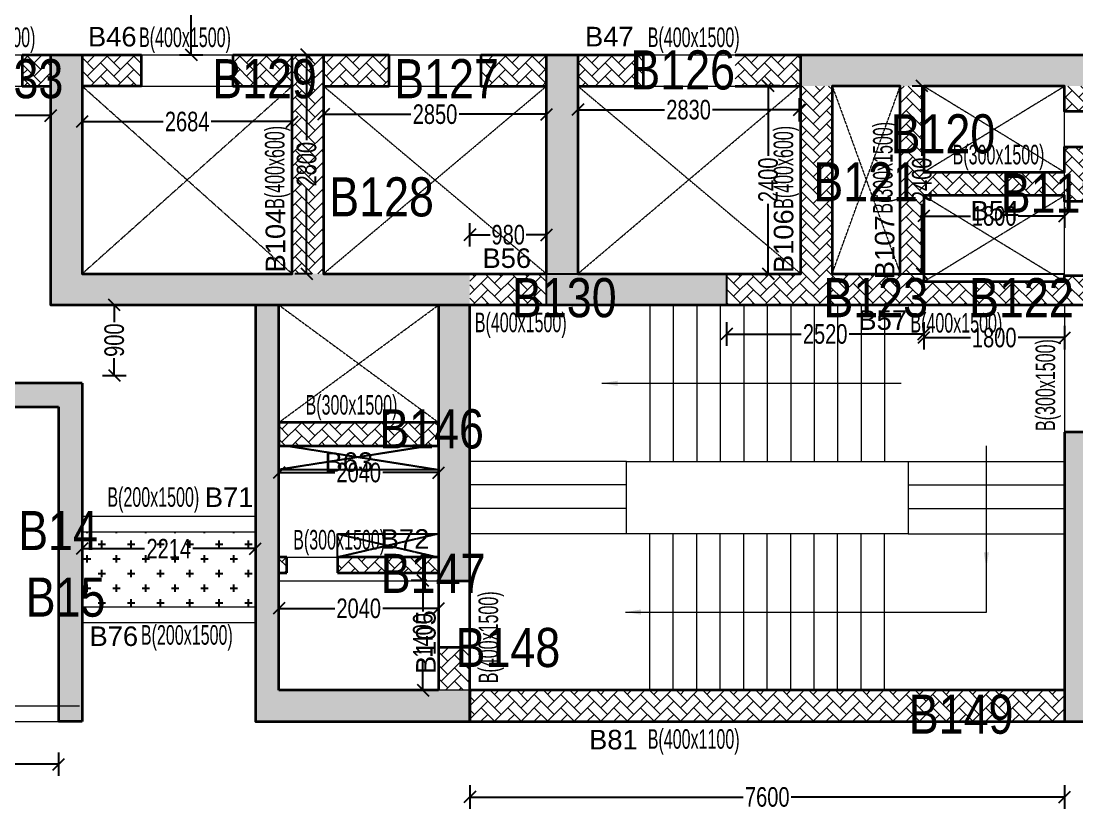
# Model space of a CAD drawing. Header units: millimetres. Extents: x -4 to 69440, y 27 to 29451.
# Drawn here: x 11589 to 25079, y 2793 to 12879 of the extents above; entities that cross this region are included whole.
import ezdxf
from ezdxf.enums import TextEntityAlignment as Align

# ---------------------------------------------------------------- set-up
doc = ezdxf.new("R2010")
doc.units = ezdxf.units.MM
doc.linetypes.add('HIDDEN', pattern=[0.375, 0.25, -0.125])
for name, color, linetype, lineweight in [('A-ANNO-DIMS', 8, 'Continuous', 15), ('A-DETL-MISC', 35, 'Continuous', 15), ('A-HIDD-ABVE', 8, 'HIDDEN', 20), ('S-BEAM', 7, 'Continuous', 18), ('S-BEAM-IDEN', 2, 'Continuous', 9), ('S-COL HATCH', 9, 'Continuous', 0), ('S-COLS', 5, 'Continuous', 35)]:
    doc.layers.add(name, color=color, linetype=linetype, lineweight=lineweight)
for name, color, linetype in [('Abhinav working', 6, 'Continuous'), ('Beam Nos', 7, 'Continuous'), ('CUTOUT', 4, 'Continuous'), ('SECTION LINE', 4, 'Continuous'), ('SUNK SLAB', 8, 'Continuous')]:
    doc.layers.add(name, color=color, linetype=linetype)
doc.styles.add('Dim.s & Anno.(Misc.)', font='ARIALN.TTF')
doc.styles.add('SC-BBS1', font='SansSerif')
doc.styles.add('SOBHA', font='swisscl.ttf')
doc.styles.add('Swis721 LtCn BT', font='swisscl.ttf', dxfattribs={"width": 0.9, "height": 233.355162})
doc.dimstyles.new('A-GFC-100', dxfattribs={"dimscale": 100, "dimtxt": 1.75, "dimasz": 1.5, "dimexe": 1.5, "dimexo": 0, "dimgap": 1, "dimtad": 1, "dimdsep": 46, "dimtxsty": 'Dim.s & Anno.(Misc.)', "dimblk": 'ARCHTICK', "dimcen": 0, "dimdle": 1.5, "dimclrd": 256, "dimclre": 8, "dimclrt": 6, "dimazin": 2, "dimtfac": 1, "dimtix": 1, "dimtmove": 2, "dimatfit": 3, "dimfxl": 1, "dimtolj": 1, "dimlwd": -1, "dimlwe": 9, "dimarcsym": 0})
doc.dimstyles.new('S-100', dxfattribs={"dimscale": 100, "dimtxt": 2.5, "dimasz": 1.5, "dimexe": 1.5, "dimexo": 1.5, "dimgap": 0.1, "dimtad": 0, "dimdec": 0, "dimrnd": 0.0005, "dimzin": 0, "dimdsep": 46, "dimtxsty": 'SOBHA', "dimblk": 'OBLIQUE', "dimcen": 0.09, "dimclrd": 8, "dimclre": 8, "dimclrt": 6, "dimadec": 0, "dimazin": 0, "dimtfac": 1, "dimtdec": 0, "dimtofl": 0, "dimtmove": 0, "dimatfit": 3, "dimfxl": 1.5, "dimfxlon": 1, "dimtolj": 1, "dimtzin": 0, "dimlwd": -1, "dimlwe": -1, "dimarcsym": 0})
pattern_1 = [(45, (-31789949.04, 20738732.18), (0, 169.7056275), [360, -120]), (135, (-31789864.19, 20738817.03), (1e-14, 169.7056275), [360, -120])]
pattern_2 = [(45, (-31606439.54, 20755803.97), (0, 169.7056275), [360, -120]), (135, (-31606354.69, 20755888.83), (1e-14, 169.7056275), [360, -120])]

# ---------------------------------------------------------------- blocks, each defined once
blk = doc.blocks.new('_ARCHTICK')
at = {"color": 0, "linetype": 'ByBlock', "const_width": 0.15}
blk.add_lwpolyline([(-0.5, -0.5), (0.5, 0.5)], dxfattribs=at)
blk = doc.blocks.new('A$Cfa8a0a46')
at = {"layer": 'CUTOUT', "color": 8, "linetype": 'HIDDEN'}
for p, q in [((9089, -8405), (7190, -8705)), ((7331, -8405), (9230, -8705)), ((9230, -9525), (7940, -9825)), ((7940, -9525), (9230, -9825))]:
    blk.add_line(p, q, dxfattribs=at)
at = {"layer": 'CUTOUT'}
for points in [[(7190, -8405), (9230, -8405), (9230, -8705), (7190, -8705)], [(7940, -9525), (9230, -9525), (9230, -9825), (7940, -9825)]]:
    blk.add_lwpolyline(points, close=True, dxfattribs=at)
blk = doc.blocks.new('_OBLIQUE')
at = {"color": 0, "linetype": 'ByBlock'}
blk.add_line((-0.5, -0.5), (0.5, 0.5), dxfattribs=at)
blk = doc.blocks.new('*D282')
at = {"layer": 'Abhinav working', "color": 8, "transparency": 16777216}
for p, q in [((22973, 12049), (23249, 12049)), ((23099, 12049), (23099, 11155)), ((23099, 9649), (23099, 10542)), ((22973, 9649), (23249, 9649))]:
    blk.add_line(p, q, dxfattribs=at)
at = {"layer": 'Defpoints', "color": 0, "transparency": 16777216}
for p in [(22823, 12049), (23099, 12049), (22823, 9649)]:
    blk.add_point(p, dxfattribs=at)
at = {"layer": 'Abhinav working', "color": 8, "transparency": 16777216, "xscale": 150, "yscale": 150, "zscale": 150}
for p, rotation in [((23099, 12049), 90), ((23099, 9649), 270)]:
    blk.add_blockref('_OBLIQUE', p, dxfattribs=dict(at, rotation=rotation))
at = {"layer": 'Abhinav working', "color": 6, "transparency": 16777216, "insert": (23099, 10849), "char_height": 250, "attachment_point": 5, "rotation": 90, "style": 'SOBHA'}
blk.add_mtext('\\A1;2400', dxfattribs=at)
blk = doc.blocks.new('*D283')
at = {"layer": 'Abhinav working', "color": 8, "transparency": 16777216}
for p, q in [((21285, 12049), (20985, 12049)), ((21135, 12049), (21135, 11155)), ((21135, 9649), (21135, 10542)), ((21285, 9649), (20985, 9649))]:
    blk.add_line(p, q, dxfattribs=at)
at = {"layer": 'Defpoints', "color": 0, "transparency": 16777216}
for p in [(21135, 12049), (21953, 12049), (21953, 9649)]:
    blk.add_point(p, dxfattribs=at)
at = {"layer": 'Abhinav working', "color": 8, "transparency": 16777216, "xscale": 150, "yscale": 150, "zscale": 150}
for p, rotation in [((21135, 12049), 90), ((21135, 9649), 270)]:
    blk.add_blockref('_OBLIQUE', p, dxfattribs=dict(at, rotation=rotation))
at = {"layer": 'Abhinav working', "color": 6, "transparency": 16777216, "insert": (21135, 10849), "char_height": 250, "attachment_point": 5, "rotation": 90, "style": 'SOBHA'}
blk.add_mtext('\\A1;2400', dxfattribs=at)
blk = doc.blocks.new('*D284')
at = {"layer": 'Abhinav working', "color": 8, "transparency": 16777216}
for p, q in [((23123, 8981), (23123, 8681)), ((24923, 8981), (24923, 8681)), ((23123, 8831), (23719, 8831)), ((24923, 8831), (24327, 8831))]:
    blk.add_line(p, q, dxfattribs=at)
at = {"layer": 'Defpoints', "color": 0, "transparency": 16777216}
for p in [(23123, 9249), (24923, 9249), (24923, 8831)]:
    blk.add_point(p, dxfattribs=at)
at = {"layer": 'Abhinav working', "color": 8, "transparency": 16777216, "xscale": 150, "yscale": 150, "zscale": 150, "rotation": 180}
blk.add_blockref('_OBLIQUE', (23123, 8831), dxfattribs=at)
at = {"layer": 'Abhinav working', "color": 8, "transparency": 16777216, "xscale": 150, "yscale": 150, "zscale": 150}
blk.add_blockref('_OBLIQUE', (24923, 8831), dxfattribs=at)
at = {"layer": 'Abhinav working', "color": 6, "transparency": 16777216, "insert": (24023, 8831), "char_height": 250, "attachment_point": 5, "style": 'SOBHA'}
blk.add_mtext('\\A1;1800', dxfattribs=at)
blk = doc.blocks.new('*D285')
at = {"layer": 'Abhinav working', "color": 8, "transparency": 16777216}
for p, q in [((20603, 9027), (20603, 8727)), ((23123, 9027), (23123, 8727)), ((20603, 8877), (21556, 8877)), ((23123, 8877), (22170, 8877))]:
    blk.add_line(p, q, dxfattribs=at)
at = {"layer": 'Defpoints', "color": 0, "transparency": 16777216}
for p in [(20603, 9249), (23123, 9249), (23123, 8877)]:
    blk.add_point(p, dxfattribs=at)
at = {"layer": 'Abhinav working', "color": 8, "transparency": 16777216, "xscale": 150, "yscale": 150, "zscale": 150, "rotation": 180}
blk.add_blockref('_OBLIQUE', (20603, 8877), dxfattribs=at)
at = {"layer": 'Abhinav working', "color": 8, "transparency": 16777216, "xscale": 150, "yscale": 150, "zscale": 150}
blk.add_blockref('_OBLIQUE', (23123, 8877), dxfattribs=at)
at = {"layer": 'Abhinav working', "color": 6, "transparency": 16777216, "insert": (21863, 8877), "char_height": 250, "attachment_point": 5, "style": 'SOBHA'}
blk.add_mtext('\\A1;2520', dxfattribs=at)
blk = doc.blocks.new('*D286')
at = {"layer": 'Abhinav working', "color": 8, "transparency": 16777216}
for p, q in [((23123, 10499), (23123, 10236)), ((24923, 10499), (24923, 10236)), ((23123, 10386), (23719, 10386)), ((24923, 10386), (24327, 10386))]:
    blk.add_line(p, q, dxfattribs=at)
at = {"layer": 'Defpoints', "color": 0, "transparency": 16777216}
for p in [(23123, 10649), (24923, 10649), (24923, 10386)]:
    blk.add_point(p, dxfattribs=at)
at = {"layer": 'Abhinav working', "color": 8, "transparency": 16777216, "xscale": 150, "yscale": 150, "zscale": 150, "rotation": 180}
blk.add_blockref('_OBLIQUE', (23123, 10386), dxfattribs=at)
at = {"layer": 'Abhinav working', "color": 8, "transparency": 16777216, "xscale": 150, "yscale": 150, "zscale": 150}
blk.add_blockref('_OBLIQUE', (24923, 10386), dxfattribs=at)
at = {"layer": 'Abhinav working', "color": 6, "transparency": 16777216, "insert": (24023, 10386), "char_height": 250, "attachment_point": 5, "style": 'SOBHA'}
blk.add_mtext('\\A1;1800', dxfattribs=at)
blk = doc.blocks.new('*D288')
at = {"layer": 'Abhinav working', "color": 8, "transparency": 16777216}
for p, q in [((18703, 11895), (18703, 11595)), ((21533, 11895), (21533, 11595)), ((18703, 11745), (19811, 11745)), ((21533, 11745), (20425, 11745))]:
    blk.add_line(p, q, dxfattribs=at)
at = {"layer": 'Defpoints', "color": 0, "transparency": 16777216}
for p in [(18703, 12049), (21533, 12049), (21533, 11745)]:
    blk.add_point(p, dxfattribs=at)
at = {"layer": 'Abhinav working', "color": 8, "transparency": 16777216, "xscale": 150, "yscale": 150, "zscale": 150, "rotation": 180}
blk.add_blockref('_OBLIQUE', (18703, 11745), dxfattribs=at)
at = {"layer": 'Abhinav working', "color": 8, "transparency": 16777216, "xscale": 150, "yscale": 150, "zscale": 150}
blk.add_blockref('_OBLIQUE', (21533, 11745), dxfattribs=at)
at = {"layer": 'Abhinav working', "color": 6, "transparency": 16777216, "insert": (20118, 11745), "char_height": 250, "attachment_point": 5, "style": 'SOBHA'}
blk.add_mtext('\\A1;2830', dxfattribs=at)
blk = doc.blocks.new('*D289')
at = {"layer": 'Abhinav working', "color": 8, "transparency": 16777216}
for p, q in [((15453, 11837), (15453, 11537)), ((18303, 11837), (18303, 11537)), ((15453, 11687), (16571, 11687)), ((18303, 11687), (17185, 11687))]:
    blk.add_line(p, q, dxfattribs=at)
at = {"layer": 'Defpoints', "color": 0, "transparency": 16777216}
for p in [(15453, 12049), (18303, 12049), (18303, 11687)]:
    blk.add_point(p, dxfattribs=at)
at = {"layer": 'Abhinav working', "color": 8, "transparency": 16777216, "xscale": 150, "yscale": 150, "zscale": 150, "rotation": 180}
blk.add_blockref('_OBLIQUE', (15453, 11687), dxfattribs=at)
at = {"layer": 'Abhinav working', "color": 8, "transparency": 16777216, "xscale": 150, "yscale": 150, "zscale": 150}
blk.add_blockref('_OBLIQUE', (18303, 11687), dxfattribs=at)
at = {"layer": 'Abhinav working', "color": 6, "transparency": 16777216, "insert": (16878, 11687), "char_height": 250, "attachment_point": 5, "style": 'SOBHA'}
blk.add_mtext('\\A1;2850', dxfattribs=at)
blk = doc.blocks.new('*D290')
at = {"layer": 'Abhinav working', "color": 8, "transparency": 16777216}
for p, q in [((15303, 12449), (15088, 12449)), ((15238, 12449), (15238, 11355)), ((15238, 9649), (15238, 10742)), ((15303, 9649), (15088, 9649))]:
    blk.add_line(p, q, dxfattribs=at)
at = {"layer": 'Defpoints', "color": 0, "transparency": 16777216}
for p in [(15453, 12449), (15238, 9649), (15453, 9649)]:
    blk.add_point(p, dxfattribs=at)
at = {"layer": 'Abhinav working', "color": 8, "transparency": 16777216, "xscale": 150, "yscale": 150, "zscale": 150}
for p, rotation in [((15238, 12449), 90), ((15238, 9649), 270)]:
    blk.add_blockref('_OBLIQUE', p, dxfattribs=dict(at, rotation=rotation))
at = {"layer": 'Abhinav working', "color": 6, "transparency": 16777216, "insert": (15238, 11049), "char_height": 250, "attachment_point": 5, "rotation": 90, "style": 'SOBHA'}
blk.add_mtext('\\A1;2800', dxfattribs=at)
blk = doc.blocks.new('*D291')
at = {"layer": 'Abhinav working', "color": 8, "transparency": 16777216}
for p, q in [((12369, 11743), (12369, 11443)), ((15053, 11743), (15053, 11443)), ((12369, 11593), (13403, 11593)), ((15053, 11593), (14019, 11593))]:
    blk.add_line(p, q, dxfattribs=at)
at = {"layer": 'Defpoints', "color": 0, "transparency": 16777216}
for p in [(12369, 12049), (15053, 12049), (15053, 11593)]:
    blk.add_point(p, dxfattribs=at)
at = {"layer": 'Abhinav working', "color": 8, "transparency": 16777216, "xscale": 150, "yscale": 150, "zscale": 150, "rotation": 180}
blk.add_blockref('_OBLIQUE', (12369, 11593), dxfattribs=at)
at = {"layer": 'Abhinav working', "color": 8, "transparency": 16777216, "xscale": 150, "yscale": 150, "zscale": 150}
blk.add_blockref('_OBLIQUE', (15053, 11593), dxfattribs=at)
at = {"layer": 'Abhinav working', "color": 6, "transparency": 16777216, "insert": (13711, 11593), "char_height": 250, "attachment_point": 5, "style": 'SOBHA'}
blk.add_mtext('\\A1;2684', dxfattribs=at)
blk = doc.blocks.new('*D292')
at = {"layer": 'Abhinav working', "color": 8, "transparency": 16777216}
for p, q in [((17323, 9996), (17323, 10296)), ((18303, 9996), (18303, 10296)), ((17323, 10146), (17584, 10146)), ((18303, 10146), (18042, 10146))]:
    blk.add_line(p, q, dxfattribs=at)
at = {"layer": 'Defpoints', "color": 0, "transparency": 16777216}
for p in [(18303, 10146), (17323, 9249), (18303, 9249)]:
    blk.add_point(p, dxfattribs=at)
at = {"layer": 'Abhinav working', "color": 8, "transparency": 16777216, "xscale": 150, "yscale": 150, "zscale": 150, "rotation": 180}
blk.add_blockref('_OBLIQUE', (17323, 10146), dxfattribs=at)
at = {"layer": 'Abhinav working', "color": 8, "transparency": 16777216, "xscale": 150, "yscale": 150, "zscale": 150}
blk.add_blockref('_OBLIQUE', (18303, 10146), dxfattribs=at)
at = {"layer": 'Abhinav working', "color": 6, "transparency": 16777216, "insert": (17813, 10146), "char_height": 250, "attachment_point": 5, "style": 'SOBHA'}
blk.add_mtext('\\A1;980', dxfattribs=at)
blk = doc.blocks.new('*D293')
at = {"layer": 'Abhinav working', "color": 8, "transparency": 16777216}
for p, q in [((13612, 14449), (13912, 14449)), ((13762, 14449), (13762, 13755)), ((13762, 12449), (13762, 13142)), ((13612, 12449), (13912, 12449))]:
    blk.add_line(p, q, dxfattribs=at)
at = {"layer": 'Defpoints', "color": 0, "transparency": 16777216}
for p in [(11969, 14449, 0), (13762, 14449), (11969, 12449)]:
    blk.add_point(p, dxfattribs=at)
at = {"layer": 'Abhinav working', "color": 8, "transparency": 16777216, "xscale": 150, "yscale": 150, "zscale": 150}
for p, rotation in [((13762, 14449), 90), ((13762, 12449), 270)]:
    blk.add_blockref('_OBLIQUE', p, dxfattribs=dict(at, rotation=rotation))
at = {"layer": 'Abhinav working', "color": 6, "transparency": 16777216, "insert": (13762, 13449), "char_height": 250, "attachment_point": 5, "rotation": 90, "style": 'SOBHA'}
blk.add_mtext('\\A1;2000', dxfattribs=at)
blk = doc.blocks.new('*D295')
at = {"layer": 'Abhinav working', "color": 8, "transparency": 16777216}
for p, q in [((10273, 11822), (10273, 11522)), ((11969, 11822), (11969, 11522)), ((10273, 11672), (10817, 11672)), ((11969, 11672), (11425, 11672))]:
    blk.add_line(p, q, dxfattribs=at)
at = {"layer": 'Defpoints', "color": 0, "transparency": 16777216}
for p in [(10273, 12049), (11969, 12049), (11969, 11672)]:
    blk.add_point(p, dxfattribs=at)
at = {"layer": 'Abhinav working', "color": 8, "transparency": 16777216, "xscale": 150, "yscale": 150, "zscale": 150, "rotation": 180}
blk.add_blockref('_OBLIQUE', (10273, 11672), dxfattribs=at)
at = {"layer": 'Abhinav working', "color": 8, "transparency": 16777216, "xscale": 150, "yscale": 150, "zscale": 150}
blk.add_blockref('_OBLIQUE', (11969, 11672), dxfattribs=at)
at = {"layer": 'Abhinav working', "color": 6, "transparency": 16777216, "insert": (11121, 11672), "char_height": 250, "attachment_point": 5, "style": 'SOBHA'}
blk.add_mtext('\\A1;1696', dxfattribs=at)
blk = doc.blocks.new('*D297')
at = {"layer": 'Abhinav working', "color": 8, "transparency": 16777216}
for p, q in [((14883, 7255), (14883, 6955)), ((16923, 7255), (16923, 6955)), ((14883, 7105), (15596, 7105)), ((16923, 7105), (16210, 7105))]:
    blk.add_line(p, q, dxfattribs=at)
at = {"layer": 'Defpoints', "color": 0, "transparency": 16777216}
for p in [(14883, 7449), (16923, 7449), (16923, 7105)]:
    blk.add_point(p, dxfattribs=at)
at = {"layer": 'Abhinav working', "color": 8, "transparency": 16777216, "xscale": 150, "yscale": 150, "zscale": 150, "rotation": 180}
blk.add_blockref('_OBLIQUE', (14883, 7105), dxfattribs=at)
at = {"layer": 'Abhinav working', "color": 8, "transparency": 16777216, "xscale": 150, "yscale": 150, "zscale": 150}
blk.add_blockref('_OBLIQUE', (16923, 7105), dxfattribs=at)
at = {"layer": 'Abhinav working', "color": 6, "transparency": 16777216, "insert": (15903, 7105), "char_height": 250, "attachment_point": 5, "style": 'SOBHA'}
blk.add_mtext('\\A1;2040', dxfattribs=at)
blk = doc.blocks.new('*D298')
at = {"layer": 'Abhinav working', "color": 8, "transparency": 16777216}
for p, q in [((14883, 5519), (14883, 5219)), ((16923, 5519), (16923, 5219)), ((14883, 5369), (15596, 5369)), ((16923, 5369), (16210, 5369))]:
    blk.add_line(p, q, dxfattribs=at)
at = {"layer": 'Defpoints', "color": 0, "transparency": 16777216}
for p in [(14883, 6024), (16923, 6024), (16923, 5369)]:
    blk.add_point(p, dxfattribs=at)
at = {"layer": 'Abhinav working', "color": 8, "transparency": 16777216, "xscale": 150, "yscale": 150, "zscale": 150}
for p, rotation in [((14883, 5369), 180.00029329705), ((16923, 5369), 0.000293297049979)]:
    blk.add_blockref('_OBLIQUE', p, dxfattribs=dict(at, rotation=rotation))
at = {"layer": 'Abhinav working', "color": 6, "transparency": 16777216, "insert": (15903, 5369), "char_height": 250, "attachment_point": 5, "rotation": 0.0003, "style": 'SOBHA'}
blk.add_mtext('\\A1;2040', dxfattribs=at)
blk = doc.blocks.new('*D299')
at = {"layer": 'Abhinav working', "color": 8, "transparency": 16777216}
for p, q in [((16773, 5724), (16573, 5724)), ((16723, 5724), (16723, 5328)), ((16723, 4324), (16723, 4720)), ((16773, 4324), (16573, 4324))]:
    blk.add_line(p, q, dxfattribs=at)
at = {"layer": 'Defpoints', "color": 0, "transparency": 16777216}
for p in [(16923, 5724), (16723, 4324), (16923, 4324)]:
    blk.add_point(p, dxfattribs=at)
at = {"layer": 'Abhinav working', "color": 8, "transparency": 16777216, "xscale": 150, "yscale": 150, "zscale": 150}
for p, rotation in [((16723, 5724), 90), ((16723, 4324), 270)]:
    blk.add_blockref('_OBLIQUE', p, dxfattribs=dict(at, rotation=rotation))
at = {"layer": 'Abhinav working', "color": 6, "transparency": 16777216, "insert": (16723, 5024), "char_height": 250, "attachment_point": 5, "rotation": 90, "style": 'SOBHA'}
blk.add_mtext('\\A1;1400', dxfattribs=at)
blk = doc.blocks.new('*D300')
at = {"layer": 'Abhinav working', "color": 8, "transparency": 16777216}
for p, q in [((17323, 3107), (17323, 2807)), ((24923, 3107), (24923, 2807)), ((17323, 2957), (20817, 2957)), ((24923, 2957), (21429, 2957))]:
    blk.add_line(p, q, dxfattribs=at)
at = {"layer": 'Defpoints', "color": 0, "transparency": 16777216}
for p in [(17323, 3924), (24923, 3924), (24923, 2957)]:
    blk.add_point(p, dxfattribs=at)
at = {"layer": 'Abhinav working', "color": 8, "transparency": 16777216, "xscale": 150, "yscale": 150, "zscale": 150, "rotation": 180}
blk.add_blockref('_OBLIQUE', (17323, 2957), dxfattribs=at)
at = {"layer": 'Abhinav working', "color": 8, "transparency": 16777216, "xscale": 150, "yscale": 150, "zscale": 150}
blk.add_blockref('_OBLIQUE', (24923, 2957), dxfattribs=at)
at = {"layer": 'Abhinav working', "color": 6, "transparency": 16777216, "insert": (21123, 2957), "char_height": 250, "attachment_point": 5, "style": 'SOBHA'}
blk.add_mtext('\\A1;7600', dxfattribs=at)
blk = doc.blocks.new('*D315')
at = {"layer": 'Abhinav working', "color": 8, "transparency": 16777216}
for p, q in [((12630, 9249), (12930, 9249)), ((12780, 9249), (12780, 9028)), ((12780, 8349), (12780, 8570)), ((12630, 8349), (12930, 8349))]:
    blk.add_line(p, q, dxfattribs=at)
at = {"layer": 'Defpoints', "color": 0, "transparency": 16777216}
for p in [(12469, 9249), (12469, 8349), (12780, 8349)]:
    blk.add_point(p, dxfattribs=at)
at = {"layer": 'Abhinav working', "color": 8, "transparency": 16777216, "xscale": 150, "yscale": 150, "zscale": 150}
for p, rotation in [((12780, 9249), 90), ((12780, 8349), 270)]:
    blk.add_blockref('_OBLIQUE', p, dxfattribs=dict(at, rotation=rotation))
at = {"layer": 'Abhinav working', "color": 6, "transparency": 16777216, "insert": (12780, 8799), "char_height": 250, "attachment_point": 5, "rotation": 90, "style": 'SOBHA'}
blk.add_mtext('\\A1;900', dxfattribs=at)
blk = doc.blocks.new('*D383')
at = {"layer": 'Abhinav working', "color": 8, "transparency": 16777216}
for p, q in [((9019, 3527), (9019, 3227)), ((12069, 3527), (12069, 3227)), ((9019, 3377), (10237, 3377)), ((12069, 3377), (10850, 3377))]:
    blk.add_line(p, q, dxfattribs=at)
at = {"layer": 'Defpoints', "color": 0, "transparency": 16777216}
for p in [(9019, 3924), (12069, 3924), (12069, 3377)]:
    blk.add_point(p, dxfattribs=at)
at = {"layer": 'Abhinav working', "color": 8, "transparency": 16777216, "xscale": 150, "yscale": 150, "zscale": 150, "rotation": 180}
blk.add_blockref('_OBLIQUE', (9019, 3377), dxfattribs=at)
at = {"layer": 'Abhinav working', "color": 8, "transparency": 16777216, "xscale": 150, "yscale": 150, "zscale": 150}
blk.add_blockref('_OBLIQUE', (12069, 3377), dxfattribs=at)
at = {"layer": 'Abhinav working', "color": 6, "transparency": 16777216, "insert": (10544, 3377), "char_height": 250, "attachment_point": 5, "style": 'SOBHA'}
blk.add_mtext('\\A1;3050', dxfattribs=at)
blk = doc.blocks.new('*D389')
at = {"layer": 'Abhinav working', "color": 8, "transparency": 16777216}
for p, q in [((12369, 6199), (12369, 5983)), ((12369, 6133), (13168, 6133)), ((14583, 6133), (13784, 6133)), ((14583, 6199), (14583, 5983))]:
    blk.add_line(p, q, dxfattribs=at)
at = {"layer": 'Defpoints', "color": 0, "transparency": 16777216}
for p in [(12369, 6349), (14583, 6349), (14583, 6133)]:
    blk.add_point(p, dxfattribs=at)
at = {"layer": 'Abhinav working', "color": 8, "transparency": 16777216, "xscale": 150, "yscale": 150, "zscale": 150, "rotation": 180}
blk.add_blockref('_OBLIQUE', (12369, 6133), dxfattribs=at)
at = {"layer": 'Abhinav working', "color": 8, "transparency": 16777216, "xscale": 150, "yscale": 150, "zscale": 150}
blk.add_blockref('_OBLIQUE', (14583, 6133), dxfattribs=at)
at = {"layer": 'Abhinav working', "color": 6, "transparency": 16777216, "insert": (13476, 6133), "char_height": 250, "attachment_point": 5, "style": 'SOBHA'}
blk.add_mtext('\\A1;2214', dxfattribs=at)

msp = doc.modelspace()

# ---------------------------------------------------------------- hatches: boundary and pattern name
at = {"layer": 'S-COL HATCH'}
h = msp.add_hatch(dxfattribs=at)
h.set_pattern_fill('AR-HBONE', color=256, scale=30)
h.set_pattern_definition(pattern_2)
h.paths.add_polyline_path([(11968.5, 12047.6), (11968.5, 12447.6), (11603.5, 12447.6), (11603.5, 12047.6), (11692.4, 12047.6)])
at = {"layer": 'S-COL HATCH', "transparency": 33554687}
h = msp.add_hatch(color=256, dxfattribs=at)
h.dxf.hatch_style = 1
h.paths.add_polyline_path([(17322.8, 9247.6), (17322.8, 9647.6), (12368.5, 9647.6), (12368.5, 12447.6), (11968.5, 12447.6), (11968.5, 9247.6)])
at = {"layer": 'S-COL HATCH'}
h = msp.add_hatch(dxfattribs=at)
h.set_pattern_fill('AR-HBONE', color=256, scale=30)
h.set_pattern_definition(pattern_2)
h.paths.add_polyline_path([(13126, 12047.6), (13126, 12447.6), (12368.5, 12447.6), (12368.5, 12047.6)])
h = msp.add_hatch(dxfattribs=at)
h.set_pattern_fill('AR-HBONE', color=256, scale=30)
h.set_pattern_definition(pattern_2)
h.paths.add_polyline_path([(15052.8, 12447.6), (14296, 12447.6), (14296, 12047.6), (15052.8, 12047.6)])
h = msp.add_hatch(dxfattribs=at)
h.set_pattern_fill('AR-HBONE', color=256, scale=30)
h.set_pattern_definition(pattern_1)
h.paths.add_polyline_path([(15052.8, 9647.6), (15452.8, 9647.6), (15452.8, 12447.6), (15052.8, 12447.6)])
h = msp.add_hatch(dxfattribs=at)
h.set_pattern_fill('AR-HBONE', color=256, scale=30)
h.set_pattern_definition(pattern_2)
h.paths.add_polyline_path([(16293.5, 12447.6), (15452.8, 12447.6), (15452.8, 12047.6), (16293.5, 12047.6)])
h = msp.add_hatch(dxfattribs=at)
h.set_pattern_fill('AR-HBONE', color=256, scale=30)
h.set_pattern_definition(pattern_2)
h.paths.add_polyline_path([(18303.5, 12047.6), (18303.5, 12447.6), (17463.5, 12447.6), (17463.5, 12047.6)])
at = {"layer": 'S-COL HATCH', "transparency": 33554687}
h = msp.add_hatch(color=256, dxfattribs=at)
h.dxf.hatch_style = 1
h.paths.add_polyline_path([(18302.8, 12447.6), (18702.8, 12447.6), (18702.8, 9647.6), (18302.8, 9647.6)])
at = {"layer": 'S-COL HATCH'}
h = msp.add_hatch(dxfattribs=at)
h.set_pattern_fill('AR-HBONE', color=256, scale=30)
h.set_pattern_definition(pattern_2)
h.paths.add_polyline_path([(19543.5, 12047.6), (19543.5, 12447.6), (18703.5, 12447.6), (18703.5, 12047.6)])
h = msp.add_hatch(dxfattribs=at)
h.set_pattern_fill('AR-HBONE', color=256, scale=30)
h.set_pattern_definition(pattern_2)
h.paths.add_polyline_path([(21553.5, 12047.6), (21553.5, 12447.6), (20713.5, 12447.6), (20713.5, 12047.6), (21043.1, 12047.6)])
at = {"layer": 'S-COL HATCH', "transparency": 33554687}
h = msp.add_hatch(color=256, dxfattribs=at)
h.dxf.hatch_style = 1
h.paths.add_polyline_path([(21552.8, 12447.6), (25322.8, 12447.6), (25322.8, 12047.6), (21552.8, 12047.6)])
h = msp.add_hatch(color=256, dxfattribs=at)
h.dxf.hatch_style = 1
h.paths.add_polyline_path([(25222.8, 7622.4), (24922.8, 7622.4), (24922.8, 4322.4), (24922.8, 3922.4), (27622.8, 3922.4), (27622.8, 3172.4), (28022.8, 3172.4), (28022.8, 4322.4), (28022.8, 4322.4), (28022.8, 12447.6), (27522.8, 12447.6), (27522.8, 12047.6), (27622.8, 12047.6), (27622.8, 4322.4), (27622.8, 4322.4), (25222.8, 4322.4), (25222.8, 4322.4)])
at = {"layer": 'S-COL HATCH'}
h = msp.add_hatch(dxfattribs=at)
h.set_pattern_fill('AR-HBONE', color=256, scale=30)
h.set_pattern_definition(pattern_1)
h.paths.add_polyline_path([(22822.8, 12047.6), (23122.8, 12047.6), (23122.8, 10947.6), (24922.8, 10947.6), (24922.8, 11272.6), (25222.8, 11272.6), (25222.8, 10570.1), (24922.8, 10570.1), (24922.8, 10647.6), (23122.8, 10647.6), (23122.8, 9547.6), (24922.8, 9547.6), (24922.8, 9625.1), (25222.8, 9625.1), (25222.8, 9247.6), (20602.8, 9247.6), (20602.8, 9647.6), (22822.8, 9647.6)])
h = msp.add_hatch(dxfattribs=at)
h.set_pattern_fill('AR-HBONE', color=256, scale=30)
h.set_pattern_definition(pattern_1)
h.paths.add_polyline_path([(21552.8, 9647.6), (21952.8, 9647.6), (21952.8, 12047.6), (21552.8, 12047.6)])
h = msp.add_hatch(dxfattribs=at)
h.set_pattern_fill('AR-HBONE', color=256, scale=30)
h.set_pattern_definition(pattern_1)
h.paths.add_polyline_path([(24922.8, 12047.6), (25222.8, 12047.6), (25222.8, 11722.6), (24922.8, 11722.6)])
h = msp.add_hatch(dxfattribs=at)
h.set_pattern_fill('AR-HBONE', color=256, scale=30)
h.set_pattern_definition(pattern_1)
h.paths.add_polyline_path([(18302.8, 9647.6), (17322.8, 9647.6), (17322.8, 9247.6), (18302.8, 9247.6)])
at = {"layer": 'S-COL HATCH', "transparency": 33554687}
h = msp.add_hatch(color=256, dxfattribs=at)
h.dxf.hatch_style = 1
h.paths.add_polyline_path([(18302.8, 9647.6), (20602.8, 9647.6), (20602.8, 9247.6), (18302.8, 9247.6)])
h = msp.add_hatch(color=256, dxfattribs=at)
h.dxf.hatch_style = 1
h.paths.add_polyline_path([(14882.8, 9247.6), (14582.9, 9247.6), (14582.9, 3922.4), (14882.9, 3922.4), (17322.8, 3922.4), (17322.8, 4322.4), (14882.9, 4322.4), (14882.9, 6022.4), (14882.9, 6022.4), (14882.9, 6022.4)])
h = msp.add_hatch(color=256, dxfattribs=at)
h.dxf.hatch_style = 1
h.paths.add_polyline_path([(17322.8, 9247.6), (16922.8, 9247.6), (16922.8, 9247.6), (16922.8, 7747.6), (16922.8, 7747.6), (16922.8, 7447.6), (16922.8, 5722.6), (17322.8, 5722.6)])
h = msp.add_hatch(color=256, dxfattribs=at)
h.dxf.hatch_style = 1
h.paths.add_polyline_path([(12368.5, 8247.6), (8718.5, 8247.6), (8718.5, 7947.6), (12068.5, 7947.6), (12068.5, 3922.4), (12368.5, 3922.4)])
at = {"layer": 'S-COL HATCH'}
h = msp.add_hatch(dxfattribs=at)
h.set_pattern_fill('AR-HBONE', color=256, scale=30)
h.set_pattern_definition(pattern_1)
h.paths.add_polyline_path([(16922.8, 7747.6), (14882.9, 7747.6), (14882.9, 7447.6), (16922.8, 7447.6)])
h = msp.add_hatch(dxfattribs=at)
h.set_pattern_fill('AR-HBONE', color=256, scale=30)
h.set_pattern_definition(pattern_1)
h.paths.add_polyline_path([(14982.9, 6022.4), (14882.9, 6022.4), (14882.9, 5822.4), (14982.9, 5822.4)])
h = msp.add_hatch(dxfattribs=at)
h.set_pattern_fill('AR-HBONE', color=256, scale=30)
h.set_pattern_definition(pattern_1)
h.paths.add_polyline_path([(15632.9, 6022.4), (15632.9, 5822.4), (16922.8, 5822.5), (16922.8, 6022.4)])
h = msp.add_hatch(dxfattribs=at)
h.set_pattern_fill('AR-HBONE', color=256, scale=30)
h.set_pattern_definition(pattern_1)
h.paths.add_polyline_path([(17322.8, 4872.5), (16922.8, 4872.5), (16922.8, 4322.4), (17322.8, 4322.4)])
h = msp.add_hatch(dxfattribs=at)
h.set_pattern_fill('AR-HBONE', color=256, scale=30)
h.set_pattern_definition(pattern_1)
h.paths.add_polyline_path([(17322.8, 4322.4), (24922.8, 4322.4), (24922.8, 3922.4), (17322.8, 3922.4)])
at = {"layer": 'SUNK SLAB'}
h = msp.add_hatch(dxfattribs=at)
h.set_pattern_fill('CROSS', color=8, scale=750, style=0)
h.set_pattern_definition([(0, (-31349615.45, 21120379.5), (187.5, 187.5), [93.75, -281.25]), (90, (-31349568.57, 21120332.62), (-187.5, 187.5), [93.75, -281.25])])
h.paths.add_polyline_path([(14582.9, 5387.6), (14582.9, 6347.6), (12368.5, 6347.6), (12368.5, 5387.6)])

# ---------------------------------------------------------------- linework, layer by layer
at = {"layer": 'A-ANNO-DIMS', "ltscale": 500, "elevation": 0}
msp.add_lwpolyline([(23132.7, 5322.4), (23922.8, 5322.4), (23922.8, 5887.4)], dxfattribs=at)
at = {"layer": 'A-DETL-MISC'}
for p, q in [((19622.8, 9247.6), (19622.8, 7247.6)), ((19922.8, 9247.6), (19922.8, 7247.6)), ((20222.8, 9247.6), (20222.8, 7247.6)), ((20522.8, 9247.6), (20522.8, 7247.6)), ((20822.8, 9247.6), (20822.8, 7247.6)), ((21122.8, 9247.6), (21122.8, 7247.6)), ((21422.8, 9247.6), (21422.8, 7247.6)), ((21722.8, 9247.6), (21722.8, 7247.6)), ((22022.8, 9247.6), (22022.8, 7247.6)), ((22322.8, 9247.6), (22322.8, 7247.6)), ((22622.8, 9247.5), (22622.8, 7247.6)), ((19622.8, 4322.4), (19622.8, 6322.4)), ((19922.8, 4322.4), (19922.8, 6322.4)), ((20222.8, 4322.4), (20222.8, 6322.4)), ((20522.8, 4322.4), (20522.8, 6322.4)), ((20822.8, 4322.4), (20822.8, 6322.4)), ((21122.8, 4322.4), (21122.8, 6322.4)), ((21422.8, 4322.4), (21422.8, 6322.4)), ((21722.8, 4322.4), (21722.8, 6322.4)), ((22022.8, 4322.4), (22022.8, 6322.4)), ((22322.8, 4322.4), (22322.8, 6322.4)), ((22622.8, 4322.5), (22622.8, 6322.4))]:
    msp.add_line(p, q, dxfattribs=at)
at = {"layer": 'A-DETL-MISC', "elevation": 0}
for points in [[(19322.8, 7247.6), (17322.8, 7247.6)], [(22922.8, 7247.6), (24922.8, 7247.6)], [(19322.8, 6947.6), (17322.8, 6947.6)], [(22922.8, 6947.6), (24922.8, 6947.6)], [(19322.8, 6647.6), (17322.8, 6647.6)], [(22922.8, 6647.6), (24922.8, 6647.6)], [(19322.8, 6322.4), (17322.8, 6322.4)], [(22922.8, 6322.4), (24922.8, 6322.4)]]:
    msp.add_lwpolyline(points, dxfattribs=at)
msp.add_lwpolyline([(22922.8, 7247.6), (22922.8, 6322.4), (19322.8, 6322.4), (19322.8, 7247.6)], close=True, dxfattribs=at)
at = {"layer": 'A-HIDD-ABVE', "linetype": 'HIDDEN'}
for p, q in [((12368.5, 12047.6), (15052.8, 9647.6)), ((12368.5, 9647.6), (15052.8, 12047.6)), ((15452.8, 12047.6), (18302.8, 9647.6)), ((15452.8, 9647.6), (18302.8, 12047.6)), ((18702.8, 12047.6), (21552.8, 9647.6)), ((18702.8, 9647.6), (21532.8, 12047.6)), ((21952.8, 12047.6), (22822.8, 9647.6)), ((21952.8, 9647.6), (22822.8, 12047.6)), ((23122.8, 12047.6), (24922.8, 10947.6)), ((23122.8, 10947.6), (24922.8, 12047.6)), ((23122.8, 10647.6), (24922.8, 9547.6)), ((23122.8, 9547.6), (24922.8, 10647.6)), ((14882.9, 9247.6, 0), (16922.8, 7747.6)), ((14882.9, 7747.6), (16922.8, 9247.6))]:
    msp.add_line(p, q, dxfattribs=at)
at = {"layer": 'S-BEAM', "linetype": 'HIDDEN'}
for p, q in [((10282.9, 12447.6), (11968.5, 12447.6)), ((12368.5, 12447.6), (15052.8, 12447.6)), ((15452.8, 12447.6), (18302.8, 12447.6)), ((18702.8, 12447.6), (21552.8, 12447.6)), ((10282.9, 12047.6), (11968.5, 12047.6)), ((12368.5, 6547.6), (14582.9, 6547.6)), ((14882.9, 5722.4), (16922.8, 5722.4)), ((9018.5, 4122.4), (12334.1, 4122.4))]:
    msp.add_line(p, q, dxfattribs=at)
at = {"layer": 'S-BEAM'}
for p, q in [((12368.5, 12047.6), (15052.8, 12047.6)), ((15452.8, 12047.6), (18302.8, 12047.6)), ((18702.8, 12047.6), (21532.8, 12047.6)), ((24922.8, 9625.1), (24922.8, 12047.6)), ((24922.8, 9247.6), (24922.8, 7622.4)), ((12368.5, 6347.6), (14582.9, 6347.6)), ((14982.9, 6022.4), (15632.9, 6022.4)), ((12368.5, 5387.6), (14582.9, 5387.6)), ((12368.5, 5187.6), (14582.9, 5187.6)), ((9018.5, 3922.4), (12334.1, 3922.4))]:
    msp.add_line(p, q, dxfattribs=at)
at = {"layer": 'S-COL HATCH'}
msp.add_line((16922.8, 4872.5), (17322.8, 4872.5), dxfattribs=at)
at = {"layer": 'S-COL HATCH', "elevation": 0}
msp.add_lwpolyline([(17322.8, 4322.4), (16922.8, 4322.4), (16922.8, 4872.5), (17322.8, 4872.5)], close=True, dxfattribs=at)
at = {"layer": 'S-COLS'}
for p, q in [((11603.5, 12447.6), (11603.5, 12047.6)), ((11603.5, 12447.6), (11968.5, 12447.6)), ((12368.5, 12447.6), (13126, 12447.6)), ((13126, 12047.6), (13126, 12447.6)), ((14296, 12447.6), (14296, 12047.6)), ((14296, 12447.6), (15052.8, 12447.6)), ((15452.8, 12447.6), (16293.5, 12447.6)), ((16293.5, 12047.6), (16293.5, 12447.6)), ((17463.5, 12447.6), (17463.5, 12047.6)), ((17463.5, 12447.6), (19543.5, 12447.6)), ((19543.5, 12047.6), (19543.5, 12447.6)), ((20713.5, 12447.6), (21552.8, 12447.6)), ((11603.5, 12047.6), (11968.5, 12047.6)), ((13126, 12047.6), (12368.5, 12047.6)), ((14296, 12047.6), (15052.8, 12047.6)), ((15452.8, 12047.6), (16293.5, 12047.6)), ((17463.5, 12047.6), (18302.8, 12047.6)), ((18702.8, 12047.6), (19543.5, 12047.6)), ((20713.5, 12047.6), (21552.8, 12047.6)), ((12368.5, 8247.6), (8718.5, 8247.6)), ((12368.5, 8247.6), (12368.5, 3922.4)), ((8718.5, 7947.6), (12068.5, 7947.6)), ((12068.5, 7947.6), (12068.5, 3922.4)), ((24922.8, 7622.4), (24922.8, 4322.4)), ((16922.8, 5722.6), (17322.8, 5722.6)), ((16922.8, 4872.5), (17322.8, 4872.5)), ((24922.8, 4322.4), (24922.8, 3922.4)), ((12368.5, 3922.4), (12068.5, 3922.4))]:
    msp.add_line(p, q, dxfattribs=at)
at = {"layer": 'S-COLS', "elevation": 0}
for points in [[(25222.8, 9247.6), (23122.8, 9247.6), (23122.8, 9247.6), (11968.5, 9247.6), (11968.5, 12447.6), (12368.5, 12447.6), (12368.5, 9647.6), (15052.8, 9647.6), (15052.8, 12447.6)], [(15052.8, 12447.6), (15452.8, 12447.6)], [(15452.8, 12447.6), (15452.8, 9647.6), (18302.8, 9647.6), (18302.8, 12447.6)], [(18302.8, 12447.6), (18702.8, 12447.6)], [(18702.8, 12447.6), (18702.8, 9647.6), (21552.8, 9647.6), (21552.8, 12447.6)], [(21552.8, 12447.6), (25322.8, 12447.6)], [(25222.8, 11722.6), (24922.8, 11722.6), (24922.8, 12047.6), (24022.8, 12047.6), (23122.8, 12047.6), (23122.8, 10947.6), (24922.8, 10947.6), (24922.8, 11272.6), (25222.8, 11272.6)], [(25222.8, 10570.1), (24922.8, 10570.1), (24922.8, 10647.6), (23122.8, 10647.6), (23122.8, 9547.6), (24022.8, 9547.6), (24922.8, 9547.6), (24922.8, 9625.1), (25222.8, 9625.1)], [(14582.8, 9247.6), (14582.9, 3922.4), (14882.9, 3922.4)], [(14882.9, 4322.4), (14882.9, 9247.6)], [(16922.8, 9247.6), (16922.8, 4322.4)], [(16922.8, 3922.4), (17322.8, 3922.4), (17322.8, 9247.6)], [(25222.8, 7322.4), (25822.8, 7322.4), (25822.8, 7622.4), (24922.8, 7622.4)], [(14982.9, 6022.4), (14882.9, 6022.4)], [(14982.9, 5822.4), (14982.9, 6022.4)], [(15632.9, 6022.4), (15632.9, 5822.4)], [(16922.8, 6022.4), (15632.9, 6022.4)], [(14882.9, 5822.4), (14982.9, 5822.4)], [(15632.9, 5822.4), (16922.8, 5822.5)], [(16922.8, 4322.4), (14882.9, 4322.4)], [(24922.8, 4322.4), (17322.8, 4322.4), (17322.8, 3922.4), (27622.8, 3922.4)], [(14882.9, 3922.4), (16922.8, 3922.4)]]:
    msp.add_lwpolyline(points, dxfattribs=at)
for points in [[(21952.8, 9647.6), (22822.8, 9647.6), (22822.8, 12047.6), (21952.8, 12047.6)], [(16922.8, 7747.6), (14882.9, 7747.6), (14882.9, 7447.6), (16922.8, 7447.6)]]:
    msp.add_lwpolyline(points, close=True, dxfattribs=at)
at = {"layer": 'SECTION LINE'}
msp.add_line((22822.8, 9647.6), (24922.8, 9647.6), dxfattribs=at)
at = {"layer": 'SECTION LINE', "elevation": 0}
msp.add_lwpolyline([(18302.8, 9647.6), (20602.8, 9647.6), (20602.8, 9247.6), (18302.8, 9247.6)], close=True, dxfattribs=at)

# ---------------------------------------------------------------- block references
at = {"layer": 'Beam Nos'}
msp.add_blockref('A$Cfa8a0a46', (7693.3, 15847.6), dxfattribs=at)

# ---------------------------------------------------------------- texts
at = {"layer": 'Abhinav working', "char_height": 500, "attachment_point": 1, "style": 'Dim.s & Anno.(Misc.)'}
for s, insert in [('B126', (19373.6, 12504.4, 0)), ('B133', (10791.7, 12392.2, 0)), ('B129', (14030.9, 12392.2, 0)), ('B127', (16356.6, 12392.2, 0)), ('B120', (22698.6, 11687.3, 0)), ('B121', (21712, 11073.2, 0)), ('B119', (24105.8, 10927.7, 0)), ('B128', (15526, 10881.6, 0)), ('B130', (17861.1, 9592.2, 0)), ('B123', (21840.5, 9592.2, 0)), ('B122', (23702, 9592.2, 0)), ('B146', (16165.1, 7914.6, 0)), ('B14', (11551.9, 6614.4, 0)), ('B147', (16184.8, 6067, 0)), ('B15', (11647.8, 5763.7, 0)), ('B148', (17140.5, 5119.3, 0)), ('B149', (22931.8, 4267, 0))]:
    msp.add_mtext_dynamic_manual_height_columns(s, width=21149.247, gutter_width=5423.5, heights=[0], dxfattribs=dict(at, insert=insert))
at = {"layer": 'Beam Nos', "style": 'SC-BBS1'}
for s, p in [('B46', (12754, 12479.6)), ('B47', (19105, 12480.6)), ('B54', (24031.2, 10253.5)), ('B56', (17795, 9647.6)), ('B57', (22597.7, 8855.4)), ('B63', (15777, 7040.2)), ('B71', (14247, 6591.1)), ('B72', (16495.4, 6057.1)), ('B76', (12773.7, 4813.6)), ('B81', (19157, 3491.4))]:
    msp.add_text(s, height=250, dxfattribs=at).set_placement(p, align=Align.BOTTOM_CENTER)
for s, p in [('B104', (15038.6, 10072.6)), ('B106', (21531.2, 10064.6)), ('B107', (22822.8, 9986.1)), ('B105', (16961.2, 4937.6))]:
    msp.add_text(s, height=250, rotation=90, dxfattribs=at).set_placement(p, align=Align.BOTTOM_CENTER)
at = {"layer": 'S-BEAM-IDEN', "style": 'Swis721 LtCn BT', "width": 0.8}
for s, rotation, p in [('B(400x1500)', 360, (10598.6, 12547)), ('B(400x1500)', 360, (13096.2, 12547)), ('B(400x1500)', 360, (19596.2, 12547)), ('B(400x600)', 90, (14954.7, 10478.4, 0)), ('B(400x600)', 90, (21454.7, 10478.4, 0)), ('B(300x1500)', 90, (22724.7, 10415.7, 0)), ('B(300x1500)', 360, (23491.2, 11047, 0)), ('B(400x1500)', 360, (17386.4, 8900.9)), ('B(400x1500)', 360, (22952.3, 8895.7)), ('B(300x1500)', 90, (24801.4, 7637.8)), ('B(300x1500)', 360, (15223.9, 7847)), ('B(200x1500)', 360, (12691.5, 6668.2)), ('B(300x1500)', 360, (15065.9, 6121.8)), ('B(400x1500)', 90, (17684, 4412.6)), ('B(200x1500)', 360, (13119.8, 4905.2)), ('B(400x1100)', 360, (19596.1, 3574.5, 0))]:
    msp.add_text(s, height=250, rotation=rotation, dxfattribs=at).set_placement(p)

# ---------------------------------------------------------------- dimensions: what is measured, and where the dimension line sits
at = {"layer": 'Abhinav working'}
for base, p1, p2, picture, middle in [((13761.6, 14448.9), (11968.6, 12448.9, 0), (11968.6, 14448.9, 0), '*D293', (13761.6, 13448.9)), ((12780.3, 8348.9, 0), (12468.6, 9248.9, 0), (12468.6, 8348.9, 0), '*D315', (12780.3, 8798.9, 0)), ((16722.5, 4323.7), (16923, 5723.9, 0), (16923, 4323.7, 0), '*D299', (16722.5, 5023.8))]:
    dim = msp.add_linear_dim(base=base, p1=p1, p2=p2, angle=90, dimstyle='S-100', dxfattribs=at)
    dim.commit()
    dim.dimension.update_dxf_attribs({"geometry": picture, "text_midpoint": middle})
for p1, p2, distance, picture, middle in [((15453, 12448.9, 0), (15453, 9648.9, 0), -214.9, '*D290', (15238.1, 11048.9)), ((12368.6, 12048.9, 0), (15053, 12048.9, 0), -456.2, '*D291', (13710.8, 11592.7)), ((15453, 12048.9, 0), (18303, 12048.9, 0), -362, '*D289', (16878, 11686.9)), ((21953, 9648.9, 0), (21953, 12048.9, 0), 817.7, '*D283', (21135.3, 10848.9)), ((22823, 9648.9, 0), (22823, 12048.9, 0), -276.3, '*D282', (23099.3, 10848.9)), ((23123, 10648.9, 0), (24923, 10648.9, 0), -262.7, '*D286', (24023, 10386.2)), ((14883, 6023.7, 0), (16923, 6023.7, 0), -654.6, '*D298', (15903, 5369))]:
    dim = msp.add_aligned_dim(p1=p1, p2=p2, distance=distance, dimstyle='S-100', dxfattribs=at)
    dim.commit()
    dim.dimension.update_dxf_attribs({"geometry": picture, "text_midpoint": middle})
for base, p1, p2, picture, middle in [((11968.6, 11672.1), (10273, 12048.9, 0), (11968.6, 12048.9, 0), '*D295', (11120.8, 11672.1)), ((21533, 11745.3), (18703, 12048.9, 0), (21533, 12048.9, 0), '*D288', (20118, 11745.3)), ((18303, 10146.4), (17323, 9248.9, 0), (18303, 9248.9, 0), '*D292', (17813, 10146.4)), ((23123, 8876.5), (20603, 9248.9, 0), (23123, 9248.9, 0), '*D285', (21863, 8876.5)), ((24923, 8831.3), (23123, 9248.9, 0), (24923, 9248.9, 0), '*D284', (24023, 8831.3)), ((16923, 7104.5), (14883, 7448.9, 0), (16923, 7448.9, 0), '*D297', (15903, 7104.5)), ((24923, 2956.8), (17323, 3923.7, 0), (24923, 3923.7, 0), '*D300', (21123, 2956.8))]:
    dim = msp.add_linear_dim(base=base, p1=p1, p2=p2, dimstyle='S-100', dxfattribs=at)
    dim.commit()
    dim.dimension.update_dxf_attribs({"geometry": picture, "text_midpoint": middle})
at = {"layer": 'Abhinav working', "color": 3}
for p1, p2, distance, picture, middle in [((12368.6, 6348.9, 0), (14583, 6348.9, 0), -215.7, '*D389', (13475.8, 6133.2)), ((9018.7, 3923.7, 0), (12068.6, 3923.7, 0), -546.2, '*D383', (10543.6, 3377.5))]:
    dim = msp.add_aligned_dim(p1=p1, p2=p2, distance=distance, dimstyle='S-100', dxfattribs=at)
    dim.commit()
    dim.dimension.update_dxf_attribs({"geometry": picture, "text_midpoint": middle})

# ---------------------------------------------------------------- leaders
at = {"layer": 'A-ANNO-DIMS', "ltscale": 500}
for points in [[(19011.2, 8247.6), (22832.7, 8247.6)], [(23922.8, 5887.4), (23922.9, 7448.8)], [(19311.2, 5322.4), (23132.7, 5322.4)]]:
    msp.add_leader(points, dimstyle='A-GFC-100', override={"dimasz": 2, "dimtad": 0, "dimfxl": 0.18, "dimarcsym": 1}, dxfattribs=at)

doc.saveas('drawing.dxf')
